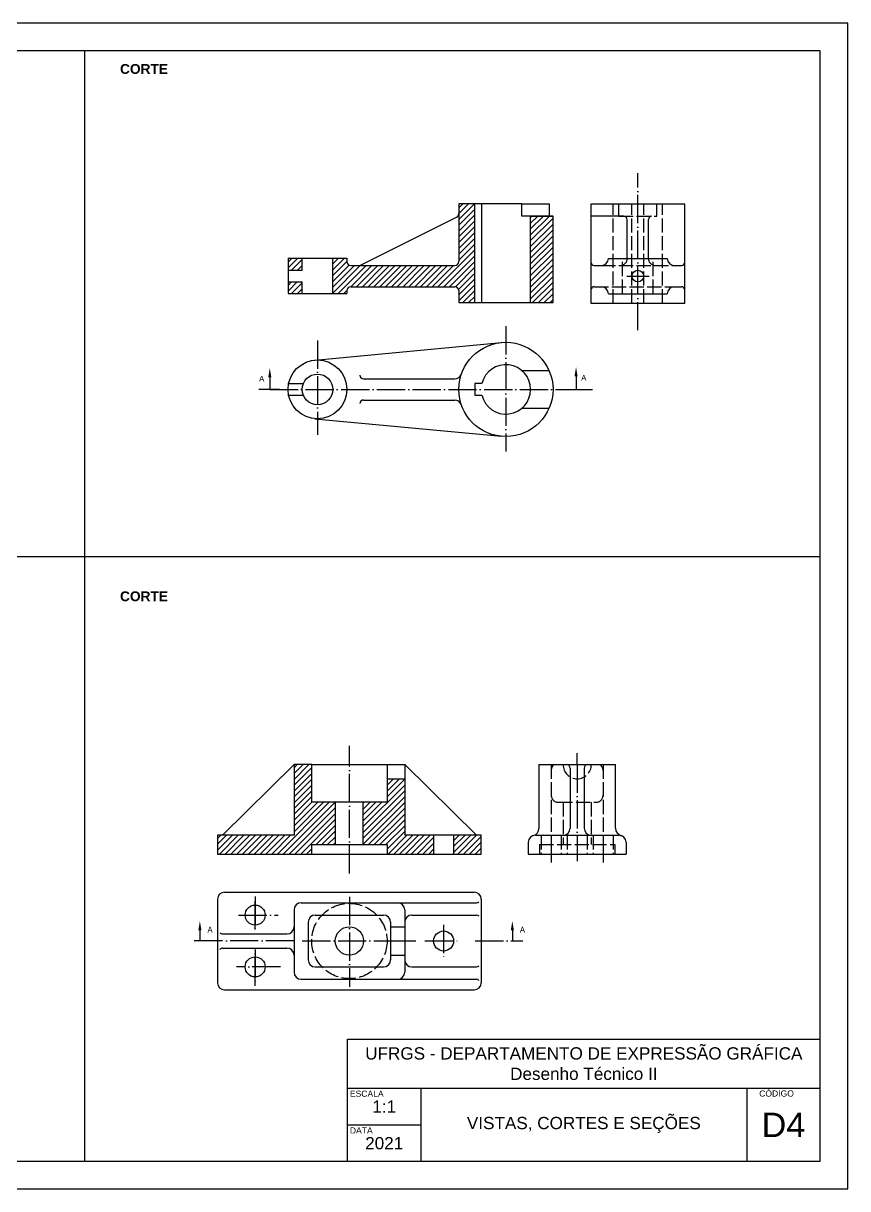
# Model space of a CAD drawing. Header units: metres. Extents: x -315 to 105, y 45 to 342.
# Drawn here: x -105.2 to 104.8, y 44.7 to 341.7 of the extents above; entities that cross this region are included whole.
import ezdxf

# ---------------------------------------------------------------- set-up
doc = ezdxf.new("R2010")
doc.units = ezdxf.units.M
doc.header["$LTSCALE"] = 0.3
doc.linetypes.add('ACAD_ISO02W100', pattern=[15, 12, -3])
doc.linetypes.add('ACAD_ISO04W100', pattern=[30, 24, -3, 0, -3])
for name, color, linetype in [('construção', 252, 'Continuous'), ('eixos', 150, 'ACAD_ISO04W100'), ('Folha-selo', 104, 'Continuous'), ('HACHURA', 30, 'Continuous'), ('NÃO VISIVEIS', 1, 'ACAD_ISO02W100'), ('Plano corte', 6, 'ACAD_ISO04W100'), ('TEXTO', 44, 'Continuous')]:
    doc.layers.add(name, color=color, linetype=linetype)
doc.layers.add('VISIVEL', color=7, linetype='Continuous', lineweight=30)

msp = doc.modelspace()

# ---------------------------------------------------------------- hatches: boundary and pattern name
at = {"layer": 'HACHURA'}
h = msp.add_hatch(dxfattribs=at)
h.set_pattern_fill('ANSI31', color=256, scale=0.33)
h.paths.add_polyline_path([(-34.14, 281.85), (-37.74, 281.85), (-37.74, 278.78), (-34.14, 278.78)])
h.paths.add_polyline_path([(-34.14, 275.78), (-37.74, 275.78), (-37.74, 272.85), (-34.14, 272.85)])
h.paths.add_polyline_path([(-22.74, 281.85), (-26.34, 281.85), (-26.34, 272.85), (-22.74, 272.85)])
h.paths.add_polyline_path([(5.76, 280.98, -0.414214), (4.76, 279.98), (-21.74, 279.98, -0.414214), (-22.74, 280.98), (-22.74, 273.58, -0.414214), (-21.74, 274.58), (4.76, 274.58, -0.414214), (5.76, 273.58)])
h.paths.add_polyline_path([(29.76, 292.58), (24.06, 292.58), (24.06, 270.53), (29.76, 270.53)])
h.paths.add_polyline_path([(9.84, 270.53), (9.84, 295.73), (5.76, 295.73), (5.76, 270.53)])
h = msp.add_hatch(dxfattribs=at)
h.set_pattern_fill('ANSI31', color=256, scale=0.33)
edge = h.paths.add_edge_path()
edge.add_line((9.84, 270.53), (9.84, 295.73))
edge.add_line((9.84, 295.73), (5.76, 295.73))
edge.add_line((5.76, 295.73), (5.76, 280.98))
edge.add_arc((4.76, 280.98), 1, -90, 0, ccw=False)
edge.add_line((4.76, 279.98), (-21.74, 279.98))
edge.add_arc((-21.74, 280.98), 1, 180, 270, ccw=False)
edge.add_line((-22.74, 280.98), (-22.74, 281.85))
edge.add_line((-22.74, 281.85), (-26.34, 281.85))
edge.add_line((-26.34, 281.85), (-26.34, 272.85))
edge.add_line((-26.34, 272.85), (-22.74, 272.85))
edge.add_line((-22.74, 272.85), (-22.74, 273.58))
edge.add_arc((-21.74, 273.58), 1, 90, 180, ccw=False)
edge.add_line((-21.74, 274.58), (4.76, 274.58))
edge.add_arc((4.76, 273.58), 1, 0, 90, ccw=False)
edge.add_line((5.76, 273.58), (5.76, 270.53))
edge.add_line((5.76, 270.53), (9.84, 270.53))
h = msp.add_hatch(dxfattribs=at)
h.set_pattern_fill('ANSI31', color=256, scale=0.33)
h.paths.add_polyline_path([(-25.71, 143.18), (-31.71, 143.18), (-31.71, 152.78), (-36.21, 152.78), (-36.21, 134.78), (-55.71, 134.78), (-55.71, 129.98), (-31.71, 129.98), (-31.71, 132.38), (-25.71, 132.38)])
h.paths.add_polyline_path([(-8.01, 149.18), (-12.51, 149.18), (-12.51, 143.18), (-18.68, 143.18), (-18.68, 132.38), (-12.51, 132.38), (-12.51, 129.98), (-0.66, 129.98), (-0.66, 134.78), (-8.01, 134.78)])
h.paths.add_polyline_path([(11.49, 134.78), (4.44, 134.78), (4.44, 129.98), (11.49, 129.98)])

# ---------------------------------------------------------------- linework, layer by layer
at = {"layer": 'construção'}
for p, q in [((29.76, 292.58), (24.06, 292.58)), ((47.77, 292.58), (39.37, 292.58))]:
    msp.add_line(p, q, dxfattribs=at)
at = {"layer": 'eixos'}
for p, q in [((51.37, 263.47), (51.37, 303.53)), ((48.54, 277.28), (54.27, 277.28)), ((17.76, 264.48), (17.76, 232.56)), ((-30.24, 260.87), (-30.24, 236.86)), ((-42.39, 248.4), (33.43, 248.4)), ((-22.11, 124.99), (-22.11, 157.55)), ((35.92, 152.78), (35.92, 155.71)), ((35.92, 152.78), (35.92, 128.18)), ((29.32, 134.78), (29.32, 127.86)), ((42.52, 134.78), (42.52, 127.86)), ((-46.11, 119.19), (-46.11, 110.8)), ((-22.11, 119.08), (-22.11, 96.87)), ((-22.11, 119.08), (-22.11, 96.14)), ((-46.11, 110.8), (-46.11, 118.23)), ((-50.32, 114.43), (-40.29, 114.43)), ((1.89, 111.96), (1.89, 103.37)), ((-34.11, 107.83), (-10.25, 107.83)), ((-10.25, 107.83), (-5.21, 107.83)), ((-2.87, 107.83), (5.58, 107.83)), ((-46.11, 96.44), (-46.11, 105.7)), ((-46.11, 105.7), (-46.11, 96.78)), ((-39.64, 101.23), (-50.85, 101.23))]:
    msp.add_line(p, q, dxfattribs=at)
at = {"layer": 'Folha-selo', "linetype": 'Continuous'}
for p, q in [((104.83, 341.7), (-315.17, 341.7)), ((104.83, 44.7), (104.83, 341.7)), ((97.83, 334.7), (-290.17, 334.7)), ((97.83, 51.7), (97.83, 334.7)), ((-290.17, 51.7), (97.83, 51.7)), ((-315.17, 44.7), (104.83, 44.7))]:
    msp.add_line(p, q, dxfattribs=at)
at = {"layer": 'Folha-selo'}
for p, q in [((-89.6, 334.7), (-89.6, 51.7)), ((-290.17, 205.86), (97.83, 205.86)), ((-22.6, 82.8), (97.83, 82.8)), ((-22.6, 51.6), (-22.6, 82.8)), ((-22.6, 70.32), (97.83, 70.32)), ((-3.88, 70.32), (-3.88, 51.6)), ((79.11, 70.32), (79.11, 51.6)), ((-22.6, 60.96), (-3.88, 60.96))]:
    msp.add_line(p, q, dxfattribs=at)
at = {"layer": 'NÃO VISIVEIS'}
for p, q in [((45.07, 270.38), (45.07, 295.58)), ((46.57, 292.58), (46.57, 295.58)), ((49.87, 270.38), (49.87, 295.58)), ((52.87, 270.38), (52.87, 295.58)), ((56.17, 292.58), (56.17, 295.58)), ((57.67, 270.38), (57.67, 295.58)), ((46.57, 292.58), (56.17, 292.58)), ((42.07, 279.98), (60.67, 279.98)), ((47.47, 272.78), (47.47, 281.78)), ((55.27, 272.78), (55.27, 281.78)), ((40.27, 274.58), (62.47, 274.58)), ((-37.59, 249.9), (-33.84, 249.9)), ((-37.59, 246.9), (-33.84, 246.9)), ((29.32, 152.78), (29.32, 134.78)), ((42.52, 152.78), (42.52, 134.78)), ((31.12, 143.18), (40.72, 143.18)), ((32.32, 143.18), (32.32, 132.38)), ((39.52, 143.18), (39.52, 132.38)), ((26.77, 134.78), (26.77, 129.98)), ((31.87, 134.78), (31.87, 129.98)), ((33.37, 134.78), (33.37, 129.98)), ((38.47, 134.78), (38.47, 129.98)), ((39.97, 134.78), (39.97, 129.98)), ((45.07, 134.78), (45.07, 129.98)), ((26.32, 132.38), (45.52, 132.38)), ((26.32, 132.38), (26.32, 129.98)), ((45.52, 132.38), (45.52, 129.98))]:
    msp.add_line(p, q, dxfattribs=at)
msp.add_circle((-22.11, 107.83), 9.6, dxfattribs=at)
for centre, radius, start, end in [((46.87, 281.78), 1.8, 270, 0), ((55.87, 281.78), 1.8, 180, 270), ((31.12, 151.38), 1.8, 129.0394, 180), ((35.92, 152.78), 3.6, 180, 270), ((35.92, 152.78), 3.6, 180, 0), ((40.72, 151.25), 1.8, 0, 58.2284), ((31.12, 144.98), 1.8, 180, 270), ((40.72, 144.98), 1.8, 270, 0)]:
    msp.add_arc(centre, radius, start, end, dxfattribs=at)
at = {"layer": 'Plano corte'}
for p, q in [((-42.39, 251.46), (-42.39, 248.4)), ((35.63, 251.7), (35.63, 248.4)), ((-39.89, 248.4), (-45.21, 248.4)), ((33.43, 248.4), (39.78, 248.4)), ((-60.19, 110.52), (-60.19, 107.83)), ((19.4, 110.52), (19.4, 107.83)), ((-36.21, 107.83), (-62.16, 107.83)), ((9.96, 107.83), (22.1, 107.83))]:
    msp.add_line(p, q, dxfattribs=at)
for points in [[(-42.79, 251.46), (-41.99, 251.46), (-42.39, 253.86)], [(35.23, 251.7), (36.03, 251.7), (35.63, 254.1)], [(-60.59, 110.52), (-59.79, 110.52), (-60.19, 112.92)], [(19, 110.52), (19.8, 110.52), (19.4, 112.92)]]:
    msp.add_solid(points, dxfattribs=at)
at = {"layer": 'VISIVEL'}
for p, q in [((21.84, 295.73), (5.76, 295.73)), ((5.76, 295.73), (5.76, 280.98)), ((9.84, 270.53), (9.84, 295.73)), ((11.64, 292.58), (11.64, 295.73)), ((21.84, 292.58), (21.84, 295.73)), ((21.84, 295.73), (28.76, 295.73)), ((28.76, 295.73), (28.76, 292.58)), ((63.37, 295.58), (39.37, 295.58)), ((39.37, 295.58), (39.37, 270.38)), ((63.37, 270.38), (63.37, 295.58)), ((-19.44, 279.98), (5.21, 292.31)), ((11.64, 270.53), (11.64, 292.58)), ((24.06, 292.58), (21.84, 292.58)), ((24.06, 270.53), (24.06, 292.58)), ((24.06, 292.58), (29.76, 292.58)), ((29.76, 270.53), (29.76, 292.58)), ((48.67, 281.78), (48.67, 291.68)), ((54.07, 281.78), (54.07, 291.68)), ((-37.74, 281.85), (-22.74, 281.85)), ((-37.74, 281.85), (-37.74, 272.85)), ((-34.14, 278.78), (-34.14, 281.85)), ((-26.34, 272.85), (-26.34, 281.85)), ((-22.74, 281.85), (-22.74, 280.98)), ((-21.74, 279.98), (4.76, 279.98)), ((40.27, 279.98), (42.07, 279.98)), ((43.87, 281.78), (58.87, 281.78)), ((60.67, 279.98), (62.47, 279.98)), ((-37.74, 278.78), (-34.14, 278.78)), ((-37.74, 275.78), (-34.14, 275.78)), ((-34.14, 272.85), (-34.14, 275.78)), ((-22.74, 273.58), (-22.74, 272.85)), ((-21.74, 274.58), (4.76, 274.58)), ((5.76, 273.58), (5.76, 270.53)), ((40.27, 274.58), (42.07, 274.58)), ((60.67, 274.58), (62.47, 274.58)), ((-37.74, 272.85), (-22.74, 272.85)), ((5.76, 270.53), (29.76, 270.53)), ((39.37, 270.38), (63.37, 270.38)), ((43.87, 272.78), (58.87, 272.78)), ((-30.94, 255.87), (16.63, 260.35)), ((21.84, 253.2), (28.76, 253.2)), ((-18.54, 251.1), (4.71, 251.1)), ((11.64, 249.9), (9.84, 249.9)), ((9.84, 249.9), (9.84, 246.9)), ((9.84, 246.9), (11.64, 246.9)), ((-18.54, 245.7), (4.71, 245.7)), ((21.84, 243.6), (28.76, 243.6)), ((-30.94, 240.93), (16.63, 236.45)), ((-54.45, 134.78), (-36.21, 152.78)), ((-31.71, 152.78), (-36.21, 152.78)), ((-36.21, 152.78), (-36.21, 134.78)), ((-31.71, 152.78), (-12.51, 152.78)), ((-31.71, 143.18), (-31.71, 152.78)), ((-12.51, 152.78), (-12.51, 143.18)), ((-12.51, 152.78), (-8.01, 152.78)), ((-8.01, 152.78), (10.26, 134.78)), ((-8.01, 152.78), (-8.01, 134.78)), ((26.17, 152.78), (45.67, 152.78)), ((26.17, 152.78), (26.17, 136.47)), ((34.12, 151.88), (34.12, 136.58)), ((37.72, 151.88), (37.72, 136.58)), ((45.67, 136.58), (45.67, 152.78)), ((-12.51, 149.18), (-8.01, 149.18)), ((-12.51, 143.18), (-31.71, 143.18)), ((-25.71, 143.18), (-25.71, 132.38)), ((-18.68, 143.18), (-18.68, 132.38)), ((-55.71, 134.78), (-55.71, 129.98)), ((-36.21, 134.78), (-55.71, 134.78)), ((11.49, 134.78), (-8.01, 134.78)), ((-0.66, 134.78), (-0.66, 129.98)), ((4.44, 134.78), (4.44, 129.98)), ((11.49, 129.98), (11.49, 134.78)), ((25.27, 134.78), (46.57, 134.78)), ((-31.71, 129.98), (-31.71, 132.38)), ((-31.71, 132.38), (-12.51, 132.38)), ((-12.51, 132.38), (-12.51, 129.98)), ((23.47, 132.98), (23.47, 129.98)), ((48.37, 132.98), (48.37, 129.98)), ((-55.71, 129.98), (11.49, 129.98)), ((23.47, 129.98), (48.37, 129.98)), ((-53.91, 120.28), (9.69, 120.28)), ((-55.71, 118.48), (-55.71, 97.18)), ((-34.41, 117.58), (10.26, 117.58)), ((11.49, 118.48), (11.49, 97.18)), ((-36.21, 115.78), (-36.21, 99.88)), ((-30.81, 114.43), (-13.41, 114.43)), ((-8.01, 115.78), (-8.01, 99.88)), ((-6.21, 114.43), (10.26, 114.43)), ((-32.61, 112.63), (-32.61, 103.03)), ((-11.61, 112.63), (-11.61, 103.03)), ((-11.61, 111.43), (-8.01, 111.43)), ((-54.45, 109.63), (-38.01, 109.63)), ((-54.4, 106.03), (-38.01, 106.03)), ((-11.61, 104.23), (-8.01, 104.23)), ((-30.81, 101.23), (-13.41, 101.23)), ((-6.21, 101.23), (10.24, 101.23)), ((-34.41, 98.08), (10.24, 98.08)), ((-53.91, 95.38), (9.69, 95.38))]:
    msp.add_line(p, q, dxfattribs=at)
for centre, radius in [((51.37, 277.28), 1.5), ((17.76, 248.4), 12), ((-30.24, 248.4), 7.5), ((-30.24, 248.4), 3.9), ((-46.11, 114.43), 2.55), ((-22.11, 107.83), 3.6), ((1.89, 107.83), 2.55), ((-46.11, 101.23), 2.55)]:
    msp.add_circle(centre, radius, dxfattribs=at)
for centre, radius, start, end in [((4.76, 293.2), 1, 296.5651, 0), ((47.77, 291.68), 0.9, 0, 90), ((54.97, 291.68), 0.9, 90, 180), ((-21.74, 280.98), 1, 180, 270), ((-19.68, 280.98), 1, 270, 296.5651), ((4.76, 280.98), 1, 270, 0), ((40.27, 280.88), 0.9, 180, 270), ((42.07, 281.78), 1.8, 270, 0), ((60.67, 281.78), 1.8, 180, 270), ((62.47, 280.88), 0.9, 270, 0), ((-21.74, 273.58), 1, 90, 180), ((4.76, 273.58), 1, 0, 90), ((40.27, 273.68), 0.9, 90, 180), ((42.07, 272.78), 1.8, 0, 90), ((60.67, 272.78), 1.8, 90, 180), ((62.47, 273.68), 0.9, 0, 90), ((17.76, 248.4), 6.3, 193.7741, 166.2259), ((-18.54, 252), 0.9, 180, 270), ((4.71, 252.9), 1.8, 270, 340.9686), ((-18.54, 244.8), 0.9, 90, 180), ((4.71, 243.9), 1.8, 19.0314, 90), ((33.22, 151.88), 0.9, 0, 90), ((38.62, 151.88), 0.9, 90, 180), ((25.27, 132.98), 1.8, 90, 180), ((24.37, 136.47), 1.8, 284.4775, 0), ((32.32, 136.58), 1.8, 270, 0), ((39.52, 136.58), 1.8, 180, 270), ((47.82, 136.71), 2.16, 183.5201, 252.1931), ((46.57, 132.98), 1.8, 0, 90), ((-53.91, 118.48), 1.8, 90, 180), ((9.69, 118.48), 1.8, 0, 90), ((-34.41, 115.78), 1.8, 90, 180), ((-9.81, 115.78), 1.8, 0, 90), ((10.26, 118.48), 0.9, 270, 314.3698), ((-30.81, 112.63), 1.8, 90, 180), ((-13.41, 112.63), 1.8, 0, 90), ((-6.21, 112.63), 1.8, 90, 180), ((10.26, 113.53), 0.9, 43.8219, 90), ((-54.45, 110.53), 0.9, 222.5776, 270), ((-38.01, 111.43), 1.8, 270, 0), ((-54.4, 105.13), 0.9, 90, 142.1999), ((-38.01, 104.23), 1.8, 0, 90), ((-30.81, 103.03), 1.8, 180, 270), ((-13.41, 103.03), 1.8, 270, 0), ((-6.21, 103.03), 1.8, 180, 270), ((10.24, 102.13), 0.9, 270, 316.4423), ((-34.41, 99.88), 1.8, 180, 270), ((-9.81, 99.88), 1.8, 270, 0), ((10.24, 97.18), 0.9, 43.5577, 90), ((-53.91, 97.18), 1.8, 180, 270), ((9.69, 97.18), 1.8, 270, 0)]:
    msp.add_arc(centre, radius, start, end, dxfattribs=at)

# ---------------------------------------------------------------- texts
at = {"layer": 'Folha-selo'}
for s, insert, char_height, width, attachment_point in [('{\\fArial|b0|i0|c0|p34;UFRGS - DEPARTAMENTO DE EXPRESSÃO GRÁFICA\\PDesenho Técnico II}', (37.61, 76.56), 3.12, 120.6935, 5), ('{\\fArial|b0|i0|c0|p34;ESCALA}', (-21.98, 69.69), 1.56, 9.3893, 1), ('{\\fArial|b0|i0|c0|p34;CÓDIGO}', (82.29, 69.74), 1.56, 9.3893, 1), ('{\\fArial|b0|i0|c0|p34;1:1}', (-13.24, 65.64), 3.12, 17.9898, 5), ('{\\fArial|b0|i0|c0|p34;VISTAS, CORTES E SEÇÕES}', (37.61, 60.96), 3.12, 81.8791, 5), ('{\\fArial|b0|i0|c0|p34;D4}', (88.47, 60.96), 6.24, 17.3028, 5), ('{\\fArial|b0|i0|c0|p34;DATA}', (-21.98, 60.33), 1.56, 9.3893, 1), ('{\\fArial|b0|i0|c0|p34;2021}', (-13.24, 56.28), 3.12, 17.6463, 5)]:
    msp.add_mtext(s, dxfattribs=dict(at, insert=insert, char_height=char_height, width=width, attachment_point=attachment_point))
at = {"layer": 'Plano corte'}
for p in [(-45.11, 250.36), (36.93, 250.6), (-58.28, 109.95), (21.31, 109.95)]:
    msp.add_text('A', height=1.5, dxfattribs=at).set_placement(p)
at = {"layer": 'TEXTO', "char_height": 2.5, "attachment_point": 1}
for insert in [(-80.54, 331.32), (-80.54, 196.93)]:
    msp.add_mtext_dynamic_manual_height_columns('{\\fArial|b1|i0|c0|p34;CORTE}', width=39.4838, gutter_width=12.5, heights=[0], dxfattribs=dict(at, insert=insert))

doc.saveas('drawing.dxf')
